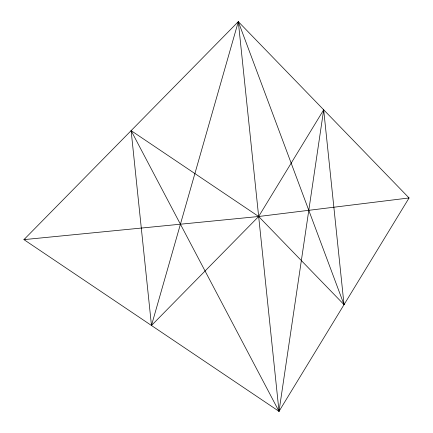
<?xml version="1.0" encoding="UTF-8"?>
<svg xmlns="http://www.w3.org/2000/svg" width="433" height="433" viewBox="0 0 433 433"><rect width="100%" height="100%" fill="white"/><g stroke="black" fill="none" stroke-linecap="round" stroke-linejoin="round"><path stroke-width="0.65" d="M131.123 130.642L279.014 411.35L409.061 197.957L238.307 21.65L23.939 239.628L279.014 411.35L323.684 109.803L258.658 216.5L151.474 325.492L131.123 130.642L258.658 216.5L344.035 304.653L323.684 109.803M151.474 325.492L238.307 21.65L344.035 304.653M25.179 239.092L23.939 239.628L258.658 216.5L409.061 197.957M238.307 21.65L279.014 411.35"/></g></svg>
